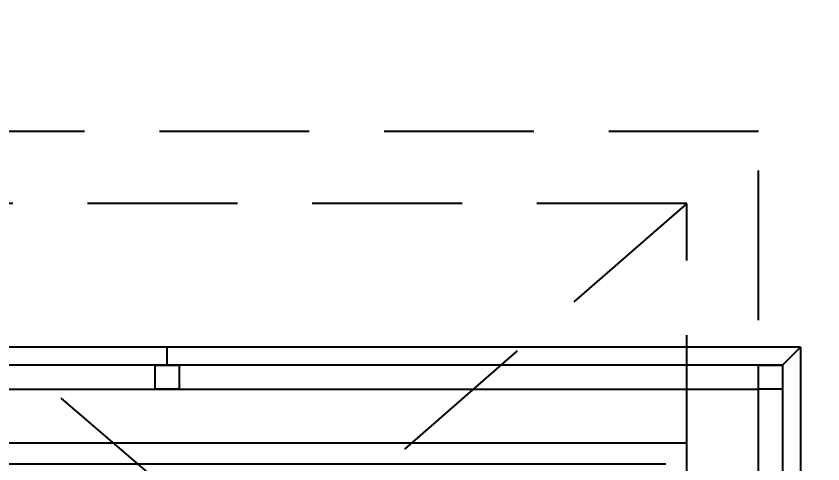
# Model space of a CAD drawing. Header units: millimetres. Extents: x 1658.6 to 1706.6, y -26.2 to 3.6.
# Drawn here: x 1667.895 to 1669.242, y 1.107 to 1.855 of the extents above; entities that cross this region are included whole.
import ezdxf

# ---------------------------------------------------------------- set-up
doc = ezdxf.new("R2010")
doc.units = ezdxf.units.MM
doc.linetypes.add('DASHED2', pattern=[0.375, 0.25, -0.125])
for name, color, linetype in [('COTA', 11, 'Continuous'), ('EM VISTA', 2, 'Continuous'), ('ESQUADRIA', 2, 'Continuous'), ('PILAR', 21, 'Continuous'), ('PROJECAO', 1, 'DASHED2')]:
    doc.layers.add(name, color=color, linetype=linetype)
doc.styles.add('ROMANS', font='romans.shx')
doc.dimstyles.new('Copy of TICK50', dxfattribs={"dimtxt": 0.075, "dimasz": 0.0995, "dimexe": 0.18, "dimexo": 0.0625, "dimgap": 0.063, "dimtad": 1, "dimrnd": 0.005, "dimzin": 4, "dimdsep": 46, "dimtxsty": 'ROMANS', "dimblk1": 'TICK', "dimblk2": 'TICK', "dimsah": 1, "dimcen": 0.09, "dimse1": 1, "dimse2": 1, "dimclrd": 256, "dimclrt": 2, "dimaunit": 1, "dimadec": 4, "dimazin": 0, "dimtfac": 1, "dimtix": 1, "dimtmove": 2, "dimatfit": 3, "dimldrblk": 'TICK', "dimfxl": 0.18, "dimtfillclr": 256, "dimtolj": 1, "dimtzin": 0, "dimlwd": -1, "dimarcsym": 0})

# ---------------------------------------------------------------- blocks, each defined once
blk = doc.blocks.new('TICK')
at = {"layer": 'COTA'}
for p, q in [((0, 1.907592907288972), (0, -1.907600000000002)), ((-1, 0), (1, 0))]:
    blk.add_line(p, q, dxfattribs=at)
at = {"layer": 'COTA', "color": 2}
blk.add_line((0.5, 0.5), (-0.5, -0.5), dxfattribs=at)
blk = doc.blocks.new('*D45')
at = {"layer": 'COTA'}
blk.add_line((1669.233947151718, 2.320982097191134), (1669.874410415252, 2.320982097191134), dxfattribs=at)
at = {"layer": 'Defpoints', "color": 0}
for p in [(1669.973910415252, 2.320982097191134), (1669.973910415252, 1.802041930099136), (1669.134447151718, 1.231541632773755)]:
    blk.add_point(p, dxfattribs=at)
at = {"layer": 'COTA', "xscale": 0.0995, "yscale": 0.0995, "zscale": 0.0995, "rotation": 180}
blk.add_blockref('TICK', (1669.134447151718, 2.320982097191134), dxfattribs=at)
at = {"layer": 'COTA', "xscale": 0.0995, "yscale": 0.0995, "zscale": 0.0995}
blk.add_blockref('TICK', (1669.973910415252, 2.320982097191134), dxfattribs=at)
at = {"layer": 'COTA', "color": 2, "insert": (1669.554178783485, 2.421482097191134), "char_height": 0.075, "attachment_point": 5, "style": 'ROMANS'}
blk.add_mtext('\\A1;.84', dxfattribs=at)
blk = doc.blocks.new('*D44')
at = {"layer": 'COTA'}
for p, q in [((1668.914947151719, 2.320982097191134), (1668.815447151719, 2.320982097191134)), ((1669.014447151719, 2.320982097191134), (1669.134447151718, 2.320982097191134)), ((1669.233947151718, 2.320982097191134), (1669.333447151718, 2.320982097191134))]:
    blk.add_line(p, q, dxfattribs=at)
at = {"layer": 'Defpoints', "color": 0}
for p in [(1669.134447151718, 2.320982097191134), (1669.134447151718, 1.231541632773755), (1669.014447151719, 1.141541632773752)]:
    blk.add_point(p, dxfattribs=at)
at = {"layer": 'COTA', "xscale": 0.0995, "yscale": 0.0995, "zscale": 0.0995}
blk.add_blockref('TICK', (1669.014447151719, 2.320982097191134), dxfattribs=at)
at = {"layer": 'COTA', "xscale": 0.0995, "yscale": 0.0995, "zscale": 0.0995, "rotation": 180}
blk.add_blockref('TICK', (1669.134447151718, 2.320982097191134), dxfattribs=at)
at = {"layer": 'COTA', "color": 2, "insert": (1669.074447151719, 2.421482097191134), "char_height": 0.075, "attachment_point": 5, "style": 'ROMANS'}
blk.add_mtext('\\A1;.12', dxfattribs=at)
blk = doc.blocks.new('*D43')
at = {"layer": 'COTA'}
blk.add_line((1662.213947151719, 2.320982097191134), (1668.914947151719, 2.320982097191134), dxfattribs=at)
at = {"layer": 'Defpoints', "color": 0}
for p in [(1669.014447151719, 2.320982097191134), (1662.114447151719, 1.141541632773837), (1669.014447151719, 1.141541632773752)]:
    blk.add_point(p, dxfattribs=at)
at = {"layer": 'COTA', "xscale": 0.0995, "yscale": 0.0995, "zscale": 0.0995, "rotation": 180}
blk.add_blockref('TICK', (1662.114447151719, 2.320982097191134), dxfattribs=at)
at = {"layer": 'COTA', "xscale": 0.0995, "yscale": 0.0995, "zscale": 0.0995}
blk.add_blockref('TICK', (1669.014447151719, 2.320982097191134), dxfattribs=at)
at = {"layer": 'COTA', "color": 2, "insert": (1665.564447151719, 2.421482097191134), "char_height": 0.075, "attachment_point": 5, "style": 'ROMANS'}
blk.add_mtext('\\A1;6.90', dxfattribs=at)

msp = doc.modelspace()

# ---------------------------------------------------------------- linework, layer by layer
at = {"layer": 'EM VISTA', "color": 1}
for p, q in [((1665.778099011533, 1.231541632773755), (1669.134447151718, 1.231541632773755)), ((1669.134447151719, 0.2215416327739561), (1669.134447151719, 1.231541632773755)), ((1665.77944715172, 1.141541632773752), (1669.014447151719, 1.141541632773752)), ((1669.014447151719, 0.221541632773949), (1669.014447151719, 1.141541632773752))]:
    msp.add_line(p, q, dxfattribs=at)
at = {"layer": 'ESQUADRIA'}
for p, q in [((1669.204447151718, 1.301541632773294), (1661.954447151719, 1.301541632773294)), ((1668.147347151718, 1.271541632773776), (1668.147347151718, 1.301541632773322)), ((1669.174447151718, 1.271541632773776), (1669.204447151718, 1.301541632773322)), ((1669.204447151718, 1.301541632773294), (1669.204447151718, 0.221541632773949)), ((1669.174447151718, 1.271541632773719), (1661.984447151719, 1.271541632773719)), ((1669.174447151718, 1.271541632773719), (1669.174447151718, 0.221541632773949))]:
    msp.add_line(p, q, dxfattribs=at)
at = {"layer": 'ESQUADRIA', "color": 3}
for points in [[(1668.167347151718, 1.231541632773755), (1668.127347151718, 1.231541632773755), (1668.127347151718, 1.271541632773747), (1668.167347151718, 1.271541632773747)], [(1669.174447151718, 1.231541632773755), (1669.134447151718, 1.231541632773755), (1669.134447151718, 1.271541632773747), (1669.174447151718, 1.271541632773747)]]:
    msp.add_lwpolyline(points, close=True, dxfattribs=at)
at = {"layer": 'PILAR'}
msp.add_line((1663.999447151718, 1.10654163277421), (1668.979447151719, 1.10654163277421), dxfattribs=at)
at = {"layer": 'PROJECAO'}
for p, q in [((1669.134447151718, 1.661541632773954), (1661.674447151719, 1.661541632773954)), ((1669.134447151719, 0.2215416327739561), (1669.134447151719, 1.661541632773954)), ((1669.014447151719, 1.541541632773963), (1661.794447151718, 1.541541632773963)), ((1669.014447151719, 1.541541632773963), (1667.61444715172, 0.3215416327736875)), ((1669.014447151719, 0.3215416327739575), (1669.014447151719, 1.541541632773963)), ((1669.014447151719, 0.3215416327736023), (1667.61444715172, 1.521541632773946))]:
    msp.add_line(p, q, dxfattribs=at)

# ---------------------------------------------------------------- dimensions: what is measured, and where the dimension line sits
at = {"layer": 'COTA'}
for base, p1, p2, picture, middle in [((1669.014447151719, 2.320982097191134), (1662.114447151719, 1.141541632773837), (1669.014447151719, 1.141541632773752), '*D43', (1665.564447151719, 2.421482097191134)), ((1669.134447151718, 2.320982097191134), (1669.014447151719, 1.141541632773752), (1669.134447151718, 1.231541632773755), '*D44', (1669.074447151719, 2.421482097191134)), ((1669.973910415252, 2.320982097191134), (1669.134447151718, 1.231541632773755), (1669.973910415252, 1.802041930099136), '*D45', (1669.554178783485, 2.421482097191134))]:
    dim = msp.add_linear_dim(base=base, p1=p1, p2=p2, dimstyle='Copy of TICK50', dxfattribs=at)
    dim.commit()
    dim.dimension.update_dxf_attribs({"geometry": picture, "text_midpoint": middle})

doc.saveas('drawing.dxf')
